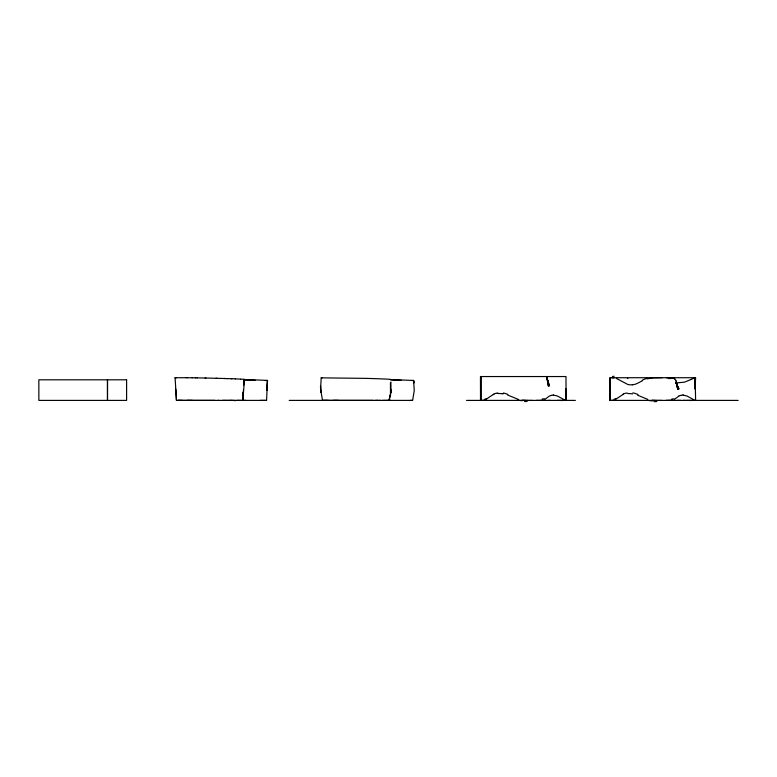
<?xml version="1.0" encoding="UTF-8"?>
<svg xmlns="http://www.w3.org/2000/svg" width="777" height="777" viewBox="0 0 777 777"><rect width="100%" height="100%" fill="white"/><g stroke="black" fill="none" stroke-linecap="round" stroke-linejoin="round"><path stroke-width="1.17" d="M611.412 400.398L610.139 400.398L610.372 377.719M480.72 400.398L480.691 376.544L480.613 400.398M480.536 400.398L480.536 376.544L480.575 400.398L480.565 376.544L565.977 376.544L566.103 400.417L565.617 388.481L566.015 400.427L565.433 400.388M695.473 377.69L695.308 389.044L695.502 377.68L695.065 389.034L695.473 377.69L694.706 377.729M244.017 379.516L243.677 384.751L243.871 379.526L244.92 379.603M610.295 389.054L610.091 400.398L610.12 377.719L694.57 377.729M243.609 385.324L243.813 379.545M244.483 379.438L242.851 400.388L243.473 389.947M390.491 395.143L391.103 389.879L389.326 400.378M390.491 392.55L390.433 383.012M390.88 392.521L390.918 382.041M390.481 379.399A35.111 0.534 1.3 0 0 385.887 379.069A34.178 0.515 1.3 0 0 382.041 378.904L380.555 378.846A33.838 0.515 1.3 0 0 373.737 378.603L371.824 378.545A34.081 0.515 1.3 0 0 365.782 378.37L321.202 377.855L320.58 389.151L322.513 400.378L373.397 400.378M389.588 397.775L390.112 395.163M378.991 400.398L412.636 400.388L414.248 390.423L413.597 380.477L413.956 382.954L413.529 380.458L392.521 379.652M388.918 400.388L389.364 398.65M674.397 399.388L678.729 396.183M544.881 399.388L549.213 396.183A42.842 18.774 79.4 0 1 551.019 395.425L551.456 395.328M493.142 394.561L485.217 399.864M642.462 380.72L637.412 383.372A15.793 13.403 -39.5 0 1 632.74 384.79L632.41 384.8M676.243 382.974L684.556 382.129L691.345 379.37M623.368 394.23L614.976 399.776M694.152 378.108L695.124 377.787L695.619 400.417M647.066 378.855L653.224 377.826L662.276 377.69M413.587 380.487L411.771 380.526M680.973 395.328L680.846 395.357A42.929 18.813 79.4 0 0 678.709 396.134M672.552 400.106L665.85 400.398M543.036 400.106L539.219 400.408M483.576 400.272L480.953 400.398M676.165 382.983L675.971 380.604M612.995 400.281L611.518 400.398M265.326 380.516L267.492 380.487L266.569 400.388L178.224 400.398M532.4 400.427L529.244 400.456M661.907 400.427L657.216 400.446M236.723 400.378L238.898 400.369M382.721 400.378L390.714 400.388M563.102 400.398L562.218 400.408M692.521 400.398L691.617 400.408M666.345 377.719L672.756 378.04M176.554 400.378L214.84 400.369M243.269 400.388L245.765 400.388M266.132 400.398L260.266 400.398M610.139 400.398L610.081 377.719M230.594 400.398L232.576 400.398M375.213 400.388L376.476 400.388M376.699 400.398L377.69 400.398M410.295 400.398L412.237 400.398M217.968 400.369L218.939 400.369M222.426 400.369L224.232 400.369M228.894 400.398L230.818 400.388M548.475 400.398L550.301 400.398M557.255 400.398L561.829 400.408M677.146 400.398L680.584 400.398M686.538 400.398L691.171 400.408M289.209 400.398L380.409 400.388M466.53 400.398L575.368 400.398M609.508 400.398L738.15 400.398M683.342 400.398L685.333 400.398M536.305 400.398L538.859 400.408M182.284 400.388L177.03 400.378M187.199 400.388L192.269 400.398M224.456 400.369L227.991 400.388M231.575 400.388L232.129 400.388M232.945 400.398L234.741 400.398M239.219 400.369L242.628 400.378M323.009 400.378L328.331 400.388M333.265 400.388L338.403 400.398M377.515 400.388L378.117 400.388M528.778 400.456L522.134 400.106M186.198 377.739L185.635 377.729A35.655 0.534 1.3 0 0 184.266 377.719L177.923 377.729A35.48 0.534 1.3 0 0 176.36 377.758L176.214 377.768A35.635 0.534 1.3 0 0 175.728 377.787M187.675 377.748L188.277 377.758A35.402 0.534 1.3 0 1 189.86 377.777L190.501 377.777A35.48 0.534 1.3 0 1 192.104 377.807M553.379 395.124L557.381 395.988L564.024 399.64M192.172 377.807L192.842 377.816A35.635 0.534 1.3 0 1 194.6 377.836L195.289 377.845M657.089 400.446L652.214 400.174M197.105 377.875L197.834 377.894A34.965 0.524 1.3 0 1 199.708 377.923L200.456 377.933A34.606 0.524 1.3 0 1 202.379 377.972L203.137 377.991A34.732 0.524 1.3 0 1 207.847 378.088L208.634 378.098A34.606 0.524 1.3 0 1 210.586 378.146L211.402 378.166A34.275 0.515 1.3 0 1 213.393 378.214L214.17 378.234A34.071 0.515 1.3 0 1 218.861 378.35L219.609 378.37A34.275 0.515 1.3 0 1 221.552 378.428L222.241 378.448A34.071 0.515 1.3 0 1 228.982 378.652L229.613 378.671A33.819 0.515 1.3 0 1 233.353 378.797L233.916 378.826A34.071 0.515 1.3 0 1 235.373 378.875M205.099 378.03L205.876 378.04M401.262 380.341L390.88 380.06M255.157 380.341L246.367 380.108A34.538 0.524 1.3 0 1 244.551 380.05L244.376 380.05M216.142 378.282L216.909 378.302M611.684 377.719L614.044 377.913M224.097 378.496L224.806 378.516M226.583 378.574L227.263 378.593M245.211 379.613L255.109 379.914A34.11 0.515 1.3 0 1 256.527 379.963L259.44 380.07A33.906 0.515 1.3 0 1 260.868 380.118L267.366 380.448M391.219 379.613L390.481 379.584M231.225 378.729L231.837 378.749M683.177 395.134L687.043 396.047L695.056 400.398M235.314 378.875L235.839 378.894A34.295 0.515 1.3 0 1 237.121 378.953L237.587 378.972A34.198 0.515 1.3 0 1 238.743 379.021L239.161 379.04A34.071 0.515 1.3 0 1 240.219 379.089M175.981 378.01L175.835 378.001A35.023 0.524 1.3 0 1 175.485 377.962A35.12 0.534 1.3 0 1 175.204 377.913M321.999 378.001L321.183 377.875M647.649 399.339L637.655 395.211M518.172 399.349L507.556 394.969M616.355 378.418L627.816 384.469A13.84 11.723 -39.3 0 0 632.371 384.751M565.967 400.378L564.51 399.864M674.766 379.04L675.903 380.477M676.437 384.023L678.981 389.083L676.097 382.847L678.311 389.141L676.223 382.634L678.01 389.16L676.33 382.323L677.709 389.16L676.359 381.925M546.396 376.544L549.397 385.858L546.484 376.544L549.048 385.916L546.639 376.544L548.416 386.159L546.843 376.544M175.107 377.875L176.447 400.378L175.787 389.141M107.556 379.807L107.556 400.398M107.42 379.807L107.42 400.398M243.9 379.331A34.819 0.524 1.3 0 0 242.715 379.234L242.453 379.215A34.683 0.524 1.3 0 0 241.734 379.176L241.424 379.157A34.295 0.515 1.3 0 0 240.569 379.108M244.036 379.341A34.509 0.524 1.3 0 1 244.299 379.38M195.27 377.845A35.402 0.534 1.3 0 1 197.086 377.875M175.32 377.816A35.48 0.534 1.3 0 1 175.592 377.797M186.13 377.739A35.48 0.534 1.3 0 1 187.607 377.748M229.03 400.427A12.005 0.544 1.7 0 1 228.36 400.427M235.528 400.641A21.222 0.758 1.4 0 1 234.508 400.67M544.386 398.756A31.818 13.287 45.5 0 1 542.239 398.951M551.505 395.512A42.91 18.774 79.1 0 1 553.341 394.901M565.015 400.31A15.385 2.234 38.1 0 1 564.568 400.145M562.558 400.456A14.773 0.544 -5.2 0 1 561.47 400.602M486.052 398.805A42.958 8.926 -45.6 0 1 484.314 399.427M493.249 394.658A15.754 10.159 20.9 0 1 493.968 394.347M493.686 394.065A14.967 9.829 22.8 0 1 497.212 393.104M497.319 393.298A14.569 9.042 19.2 0 1 498.242 393.211M498.416 393.55A14.53 8.974 19 0 1 502.428 393.793M502.398 393.55A14.209 9.431 21 0 1 503.379 393.735M503.399 393.016A16.472 10.936 21 0 1 507.818 394.405M522.183 400.718A31.847 26.554 51.7 0 1 518.142 400.058M524.543 401.534A40.559 1.661 -2.4 0 1 527.165 401.476M672.047 378.409A33.052 2.584 4.1 0 1 668.463 378.554M642.21 380.254A22.436 18.638 -26 0 1 646.94 378.302M612.422 376.544A26.952 7.197 37.4 0 1 614.102 376.321M627.855 378.516A33.081 0.738 5.1 0 1 627.408 378.477M691.287 379.419A12.16 1.03 -30.4 0 1 694.084 378.146M673.018 377.797A25.913 9.916 -38.4 0 1 674.727 378.875M673.931 398.805A31.867 13.326 45.7 0 1 671.794 399.019M681.031 395.551A42.774 18.716 79 0 1 683.119 394.823M691.18 400.476A14.578 0.534 -5.1 0 1 690.151 400.602M615.908 398.601A42.269 8.8 -45.7 0 1 613.879 399.359M623.173 394.046A14.928 9.79 22.7 0 1 627.272 392.997M627.942 393.589A14.501 8.974 19 0 1 632.527 393.939M632.915 392.861A16.871 11.179 21 0 1 638.014 394.541M652.292 400.922A32.77 27.302 51.6 0 1 647.649 400.242M653.865 401.622A39.87 1.68 -2.5 0 1 656.798 401.544M243.308 392.045L243.162 395.172L243.347 392.035M267.492 380.468L266.948 390.442L267.502 380.487M390.705 389.937L390.51 392.55L390.714 389.937M126.602 379.807L38.85 379.807L38.85 400.398L126.602 400.398L126.602 379.807M320.833 391.967L320.512 386.354L320.833 391.967M175.243 377.826A35.12 0.534 1.3 0 0 175.204 377.836M390.423 379.487A37.918 0.573 1.3 0 0 390.472 379.477"/></g></svg>
